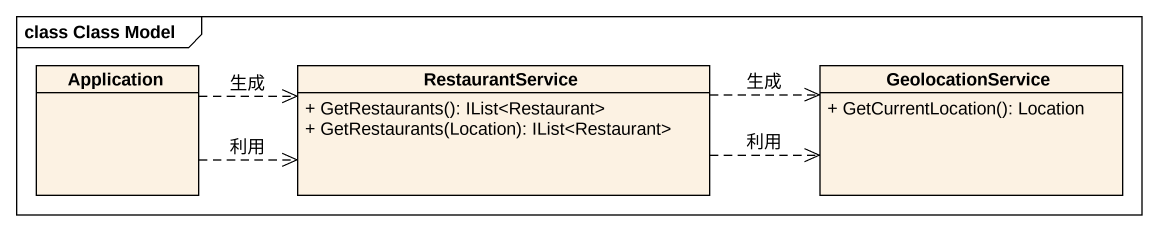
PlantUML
@startuml
mainframe class Class Model
hide circle
hide empty members
skinparam classAttributeIconSize 0
class Application
class RestaurantService {
  + GetRestaurants(): IList<Restaurant>
  + GetRestaurants(Location): IList<Restaurant>
}
class GeolocationService {
  + GetCurrentLocation(): Location
}
Application .right.> RestaurantService : 生成
Application .right.> RestaurantService : 利用
RestaurantService .right.> GeolocationService : 利用
RestaurantService .right.> GeolocationService : 生成
@enduml
